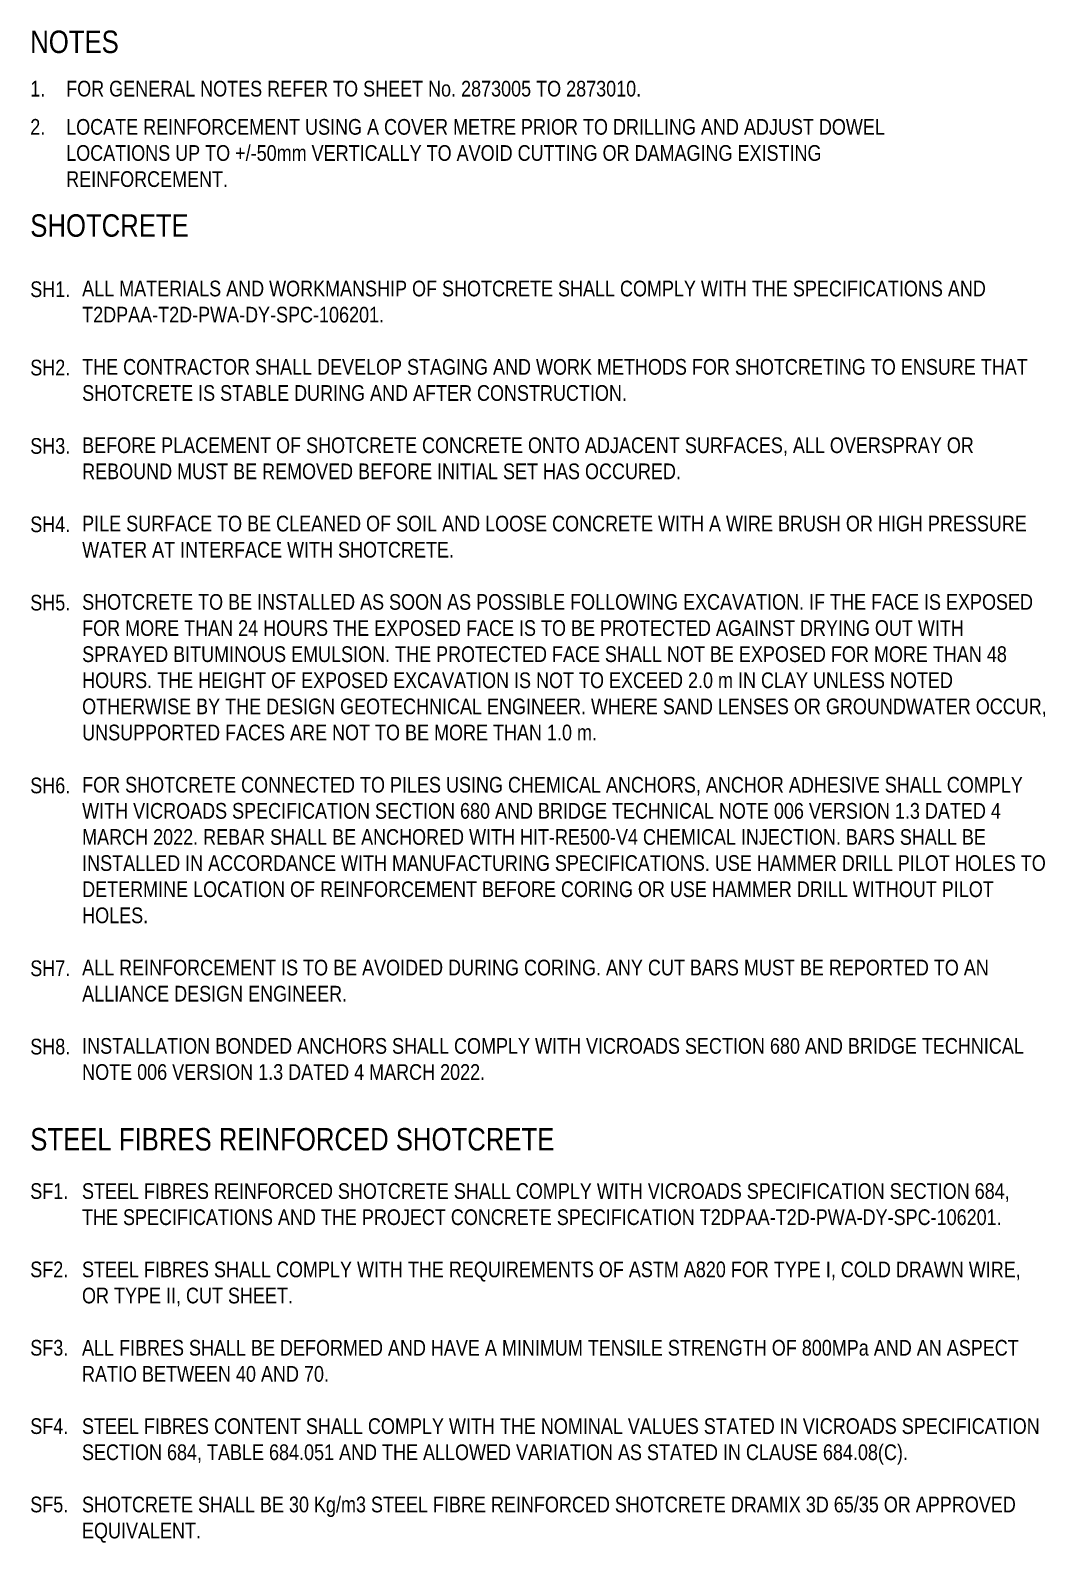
# Model space of a CAD drawing. Header units: metres. Extents: x 0.4 to 22.7, y 0.3 to 4.2.
# Drawn here: x 11.6109 to 11.8385, y 1.459 to 1.7961 of the extents above; entities that cross this region are included whole.
import ezdxf

# ---------------------------------------------------------------- set-up
doc = ezdxf.new("R2010")
doc.units = ezdxf.units.M
doc.layers.add('G-ANNO-TEXT', color=7, linetype='Continuous', lineweight=9)
doc.styles.add('Arial Narrow_3', font='ARIALN.TTF', dxfattribs={"height": 0.005})
doc.styles.add('Arial Narrow_4', font='ARIALN.TTF', dxfattribs={"height": 0.0035})

msp = doc.modelspace()

# ---------------------------------------------------------------- texts
at = {"layer": 'G-ANNO-TEXT', "attachment_point": 1, "bg_fill": 3, "box_fill_scale": 1, "bg_fill_color": 256, "bg_fill_true_color": 13158600, "bg_fill_transparency": 0}
for s, insert, char_height, style in [('NOTES', (11.6108884, 1.7960247), 0.005, 'Arial Narrow_3'), ('1.', (11.6108884, 1.7848327), 0.0035, 'Arial Narrow_4'), ('FOR GENERAL NOTES REFER TO SHEET No. 2873005 TO 2873010.', (11.6188921, 1.7848327), 0.0035, 'Arial Narrow_4'), ('2.', (11.6108884, 1.7763143), 0.0035, 'Arial Narrow_4'), ('LOCATE REINFORCEMENT USING A COVER METRE PRIOR TO DRILLING AND ADJUST DOWEL ', (11.6188921, 1.7763143), 0.0035, 'Arial Narrow_4'), ('LOCATIONS UP TO +/-50mm VERTICALLY TO AVOID CUTTING OR DAMAGING EXISTING ', (11.6188921, 1.7704935), 0.0035, 'Arial Narrow_4'), ('REINFORCEMENT.', (11.6188921, 1.7646726), 0.0035, 'Arial Narrow_4'), ('SHOTCRETE', (11.6108884, 1.7550776), 0.005, 'Arial Narrow_3'), ('SH1.', (11.6108884, 1.7401292), 0.0035, 'Arial Narrow_4'), ('ALL MATERIALS AND WORKMANSHIP OF SHOTCRETE SHALL COMPLY WITH THE SPECIFICATIONS AND ', (11.6224509, 1.7402854), 0.0035, 'Arial Narrow_4'), ('T2DPAA-T2D-PWA-DY-SPC-106201.', (11.6224509, 1.7344646), 0.0035, 'Arial Narrow_4'), ('SH2.', (11.6108884, 1.7226667), 0.0035, 'Arial Narrow_4'), ('THE CONTRACTOR SHALL DEVELOP STAGING AND WORK METHODS FOR SHOTCRETING TO ENSURE THAT ', (11.6224509, 1.7228229), 0.0035, 'Arial Narrow_4'), ('SHOTCRETE IS STABLE DURING AND AFTER CONSTRUCTION.', (11.6224509, 1.7170021), 0.0035, 'Arial Narrow_4'), ('SH3.', (11.6108884, 1.7052042), 0.0035, 'Arial Narrow_4'), ('BEFORE PLACEMENT OF SHOTCRETE CONCRETE ONTO ADJACENT SURFACES, ALL OVERSPRAY OR ', (11.6224509, 1.7053604), 0.0035, 'Arial Narrow_4'), ('SH4.', (11.6108884, 1.6877417), 0.0035, 'Arial Narrow_4'), ('PILE SURFACE TO BE CLEANED OF SOIL AND LOOSE CONCRETE WITH A WIRE BRUSH OR HIGH PRESSURE ', (11.6224509, 1.6878979), 0.0035, 'Arial Narrow_4'), ('WATER AT INTERFACE WITH SHOTCRETE.', (11.6224509, 1.6820771), 0.0035, 'Arial Narrow_4'), ('SH5.', (11.6108884, 1.6702792), 0.0035, 'Arial Narrow_4'), ('SHOTCRETE TO BE INSTALLED AS SOON AS POSSIBLE FOLLOWING EXCAVATION. IF THE FACE IS EXPOSED ', (11.6224509, 1.6704354), 0.0035, 'Arial Narrow_4'), ('FOR MORE THAN 24 HOURS THE EXPOSED FACE IS TO BE PROTECTED AGAINST DRYING OUT WITH ', (11.6224509, 1.6646146), 0.0035, 'Arial Narrow_4'), ('SPRAYED BITUMINOUS EMULSION. THE PROTECTED FACE SHALL NOT BE EXPOSED FOR MORE THAN 48 ', (11.6224509, 1.6587937), 0.0035, 'Arial Narrow_4'), ('HOURS. THE HEIGHT OF EXPOSED EXCAVATION IS NOT TO EXCEED 2.0 m IN CLAY UNLESS NOTED ', (11.6224509, 1.6529729), 0.0035, 'Arial Narrow_4'), ('OTHERWISE BY THE DESIGN GEOTECHNICAL ENGINEER. WHERE SAND LENSES OR GROUNDWATER OCCUR, ', (11.6224509, 1.6471521), 0.0035, 'Arial Narrow_4'), ('SH6.', (11.6108884, 1.6295333), 0.0035, 'Arial Narrow_4'), ('FOR SHOTCRETE CONNECTED TO PILES USING CHEMICAL ANCHORS, ANCHOR ADHESIVE SHALL COMPLY ', (11.6224509, 1.6296896), 0.0035, 'Arial Narrow_4'), ('MARCH 2022. REBAR SHALL BE ANCHORED WITH HIT-RE500-V4 CHEMICAL INJECTION. BARS SHALL BE ', (11.6224509, 1.6180479), 0.0035, 'Arial Narrow_4'), ('INSTALLED IN ACCORDANCE WITH MANUFACTURING SPECIFICATIONS. USE HAMMER DRILL PILOT HOLES TO ', (11.6224509, 1.6122271), 0.0035, 'Arial Narrow_4'), ('DETERMINE LOCATION OF REINFORCEMENT BEFORE CORING OR USE HAMMER DRILL WITHOUT PILOT ', (11.6224509, 1.6064062), 0.0035, 'Arial Narrow_4'), ('HOLES. ', (11.6224509, 1.6005854), 0.0035, 'Arial Narrow_4'), ('SH7.', (11.6108884, 1.5887875), 0.0035, 'Arial Narrow_4'), ('ALL REINFORCEMENT IS TO BE AVOIDED DURING CORING. ANY CUT BARS MUST BE REPORTED TO AN ', (11.6224509, 1.5889437), 0.0035, 'Arial Narrow_4'), ('ALLIANCE DESIGN ENGINEER.', (11.6224509, 1.5831229), 0.0035, 'Arial Narrow_4'), ('SH8.', (11.6108884, 1.571325), 0.0035, 'Arial Narrow_4'), ('INSTALLATION BONDED ANCHORS SHALL COMPLY WITH VICROADS SECTION 680 AND BRIDGE TECHNICAL ', (11.6224509, 1.5714812), 0.0035, 'Arial Narrow_4'), ('NOTE 006 VERSION 1.3 DATED 4 MARCH 2022.', (11.6224509, 1.5656604), 0.0035, 'Arial Narrow_4'), ('STEEL FIBRES REINFORCED SHOTCRETE', (11.6108884, 1.5514211), 0.005, 'Arial Narrow_3'), ('SF1.', (11.6108884, 1.5391288), 0.0035, 'Arial Narrow_4'), ('STEEL FIBRES REINFORCED SHOTCRETE SHALL COMPLY WITH VICROADS SPECIFICATION SECTION 684,  ', (11.6224195, 1.5391288), 0.0035, 'Arial Narrow_4'), ('SF2.', (11.6108884, 1.5216663), 0.0035, 'Arial Narrow_4'), ('STEEL FIBRES SHALL COMPLY WITH THE REQUIREMENTS OF ASTM A820 FOR TYPE I, COLD DRAWN WIRE, ', (11.6224195, 1.5216663), 0.0035, 'Arial Narrow_4'), ('SF3.', (11.6108884, 1.5042038), 0.0035, 'Arial Narrow_4'), ('ALL FIBRES SHALL BE DEFORMED AND HAVE A MINIMUM TENSILE STRENGTH OF 800MPa AND AN ASPECT ', (11.6224195, 1.5042038), 0.0035, 'Arial Narrow_4'), ('RATIO BETWEEN 40 AND 70.', (11.6224195, 1.498383), 0.0035, 'Arial Narrow_4'), ('SF4.', (11.6108884, 1.4867413), 0.0035, 'Arial Narrow_4'), ('STEEL FIBRES CONTENT SHALL COMPLY WITH THE NOMINAL VALUES STATED IN VICROADS SPECIFICATION ', (11.6224195, 1.4867413), 0.0035, 'Arial Narrow_4'), ('SECTION 684, TABLE 684.051 AND THE ALLOWED VARIATION AS STATED IN CLAUSE 684.08(C).', (11.6224195, 1.4809205), 0.0035, 'Arial Narrow_4'), ('SF5.', (11.6108884, 1.4692788), 0.0035, 'Arial Narrow_4'), ('SHOTCRETE SHALL BE 30 Kg/m3 STEEL FIBRE REINFORCED SHOTCRETE DRAMIX 3D 65/35 OR APPROVED ', (11.6224195, 1.4692788), 0.0035, 'Arial Narrow_4')]:
    msp.add_mtext(s, dxfattribs=dict(at, insert=insert, char_height=char_height, style=style))

# ---------------------------------------------------------------- next in the draw order: texts
at = {"layer": 'G-ANNO-TEXT', "char_height": 0.0035, "attachment_point": 1, "style": 'Arial Narrow_4', "bg_fill": 3, "box_fill_scale": 1, "bg_fill_color": 256, "bg_fill_true_color": 13158600, "bg_fill_transparency": 0}
for s, insert in [('REBOUND MUST BE REMOVED BEFORE INITIAL SET HAS OCCURED.', (11.6224509, 1.6995396)), ('UNSUPPORTED FACES ARE NOT TO BE MORE THAN 1.0 m.', (11.6224509, 1.6413312)), ('WITH VICROADS SPECIFICATION SECTION 680 AND BRIDGE TECHNICAL NOTE 006 VERSION 1.3 DATED 4 ', (11.6224509, 1.6238687)), ('THE SPECIFICATIONS AND THE PROJECT CONCRETE SPECIFICATION T2DPAA-T2D-PWA-DY-SPC-106201.', (11.6224195, 1.533308)), ('OR TYPE II, CUT SHEET.', (11.6224195, 1.5158455)), ('EQUIVALENT.', (11.6224195, 1.463458))]:
    msp.add_mtext(s, dxfattribs=dict(at, insert=insert))

doc.saveas('drawing.dxf')
